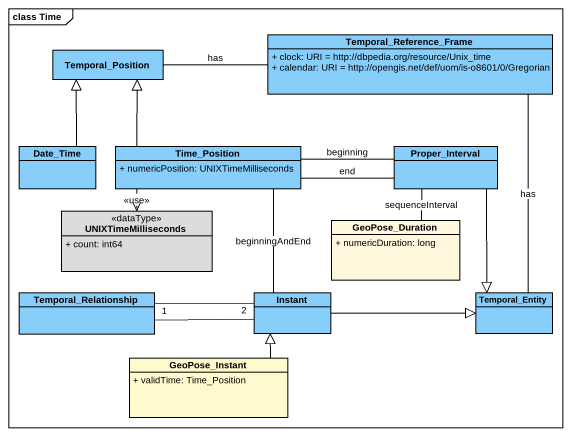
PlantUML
@startuml
mainframe class Time
hide circle
hide empty members
skinparam classAttributeIconSize 0
class Temporal_Reference_Frame #87CEFA {
  + clock: URI = http://dbpedia.org/resource/Unix_time
  + calendar: URI = http://opengis.net/def/uom/is-o8601/0/Gregorian
}
class Temporal_Position #87CEFA
class Date_Time #87CEFA
class Time_Position #87CEFA {
  + numericPosition: UNIXTimeMilliseconds
}
class Proper_Interval #87CEFA
class UNIXTimeMilliseconds <<dataType>> #DCDCDC {
  + count: int64
}
class GeoPose_Duration #FFF8DC {
  + numericDuration: long
}
class Temporal_Relationship #87CEFA
class Instant #87CEFA
class Temporal_Entity #87CEFA
class GeoPose_Instant #FFFACD {
  + validTime: Time_Position
}
Temporal_Position -right- Temporal_Reference_Frame : has
Date_Time -up-|> Temporal_Position
Time_Position -up-|> Temporal_Position
Time_Position ..> UNIXTimeMilliseconds : <<use>>
Proper_Interval -left- Time_Position : end
Proper_Interval -left- Time_Position : beginning
Proper_Interval -- GeoPose_Duration : sequenceInterval
Proper_Interval --|> Temporal_Entity
Temporal_Relationship "1" -right- "2" Instant
Temporal_Relationship -right- Instant
Instant -up- Time_Position : beginningAndEnd
Instant -right-|> Temporal_Entity
Temporal_Entity -up- Temporal_Reference_Frame : has
GeoPose_Instant -up-|> Instant
@enduml
